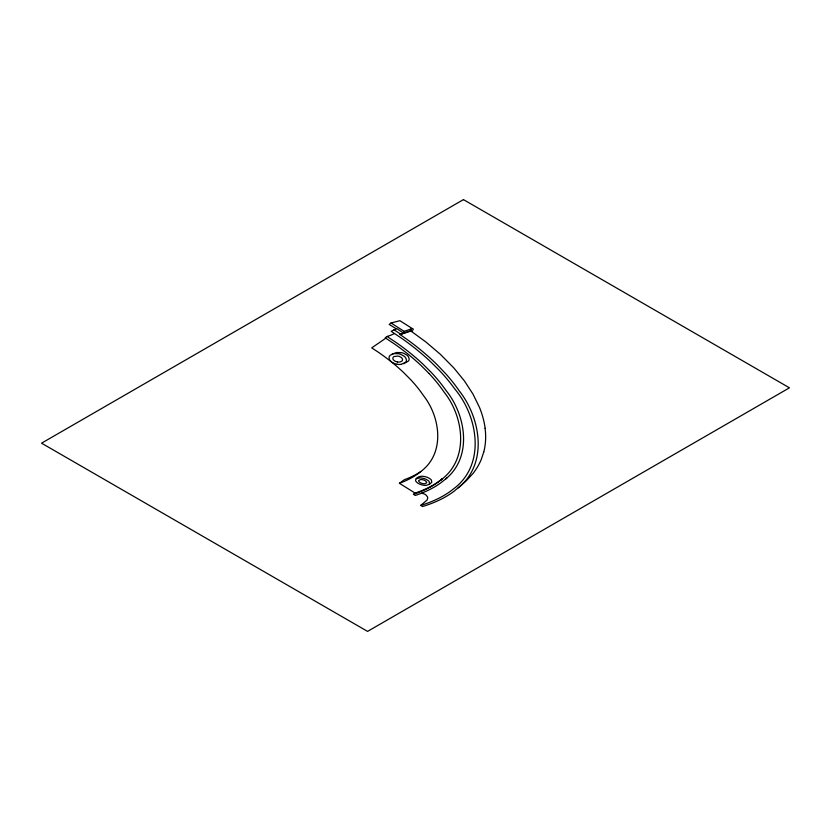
<?xml version="1.0" encoding="UTF-8"?>
<svg xmlns="http://www.w3.org/2000/svg" width="831" height="831" viewBox="0 0 831 831"><rect width="100%" height="100%" fill="white"/><g stroke="black" fill="none" stroke-linecap="round" stroke-linejoin="round"><path stroke-width="1.25" d="M483.704 452.147L481.367 459.159A134.342 77.563 0 0 1 473.14 473.327L466.191 480.869L454.464 490.934A93.986 54.264 0 0 1 422.48 506.515L420.694 505.383L427.03 500.137L427.747 497.821A10.367 5.983 0 0 0 427.383 496.689L425.971 495.037A8.684 5.017 0 0 0 423.737 493.759L421.597 493.199M412.758 330.645L412.477 330.925A4.165 2.4 0 0 1 411.979 331.299L411.625 331.507M420.839 471.52A74.489 43.004 0 0 1 404.323 479.726L399.42 483.289L415.064 493.074L413.464 494.331L415.271 495.453A86.663 50.037 0 0 0 443.941 480.36C472.984 458.681 466.451 415.604 445.935 390.341A298.506 172.339 0 0 0 430.874 372.008L423.208 364.373A330.187 190.631 0 0 0 396.771 342.954L387.121 336.493L385.231 337.791L394.912 344.283A325.638 188.003 0 0 1 421.4 365.827L429.066 373.524M458.172 487.922C488.379 463.74 480.796 418.159 459.242 390.85A327.154 188.886 0 0 0 445.8 373.836L437.885 365.484A366.533 211.614 0 0 0 406.91 339.328L400.064 334.54L411.594 330.302M413.485 494.352A85.157 49.164 0 0 0 440.7 480.11C469.453 459.304 463.989 416.985 444.014 391.993A292.844 169.077 0 0 0 429.066 373.524M445.52 479.051L447.016 477.742M440.731 480.121L442.31 478.843M429.149 484.515L431.777 482.24L431.414 480.173A9.037 5.215 0 0 0 430.24 478.947L428.453 477.846A12.694 7.334 0 0 0 425.752 476.817L423.343 476.34A6.7 3.864 0 0 0 421.816 476.246C419.385 476.246 415.708 477.628 415.521 480.37A6.149 3.553 0 0 0 415.884 481.263L416.84 482.375A11.883 6.856 0 0 0 419.52 484.037A11.676 6.741 0 0 0 422.948 485.127L425.015 485.397A5.931 3.417 0 0 0 426.293 485.387L429.585 484.109L429.108 481.481A9.183 5.298 0 0 0 428.162 480.567L426.365 479.456A12.849 7.417 0 0 0 423.644 478.417L421.234 477.939A6.845 3.947 0 0 0 420.081 477.846L416.258 478.698M412.778 328.858L399.898 320.704L391.048 322.999L389.209 324.422L396.169 328.744M403.617 333.148L396.699 328.577L391.193 331.299L401.581 338.259A364.757 210.586 0 0 1 430.084 361.236L438.404 369.411A330.686 190.922 0 0 1 454.827 389.033C478.199 416.695 485.948 464.996 453.477 488.908A92.885 53.62 0 0 1 420.725 505.414M385.823 338.175L371.737 347.867L377.44 351.617A283.35 163.593 0 0 1 403.575 372.517L410.348 379.31A254.577 146.973 0 0 1 423.519 395.649C440.378 417.1 445.291 452.905 421.255 471.187A78.156 45.123 0 0 1 417.442 474.106A73.845 42.63 0 0 1 399.431 483.299M401.041 364.404L405.725 362.202A8.445 4.872 0 0 0 406.421 360.041L405.912 358.265A13.036 7.521 0 0 0 404.219 356.281L400.677 354.297A10.647 6.149 0 0 0 398.402 353.715L393.894 353.58L390.175 355.263A7.957 4.591 0 0 0 389.064 357.403L389.251 359.013A12.496 7.219 0 0 0 390.674 361.153L391.494 361.869A12.226 7.053 0 0 0 394.735 363.604L397.239 364.279M403.586 363.76L408.437 361.049A8.424 4.861 0 0 0 409.143 358.909L408.644 357.143A12.891 7.448 0 0 0 406.972 355.169L403.44 353.196A10.543 6.087 0 0 0 401.186 352.624L396.699 352.5L392.097 354.089M400.064 334.54L410.981 331.081L425.96 342.04L440.326 354.266L453.903 368.008L464.373 380.868L472.984 394.102L479.425 407.283A235.048 135.702 0 0 1 485.138 428.287M391.048 322.999L404.126 331.351L410.753 329.118M387.121 336.493L390.975 335.132A44.916 25.938 0 0 0 394.507 333.449M410.774 329.107L411.522 328.91M397.395 361.942L396.47 361.724A6.648 3.843 0 0 1 394.071 360.477A6.69 3.864 0 0 1 392.876 358.577L392.866 358.13A4.228 2.441 0 0 1 394.019 356.53L398.049 356.073A5.91 3.407 0 0 1 399.316 356.406L401.113 357.361A7.095 4.093 0 0 1 402.391 358.95L402.526 359.605A4.591 2.649 0 0 1 401.892 361.07L400.355 361.869A4.113 2.368 0 0 1 397.405 361.932M393.707 329.554L400.677 334.155M485.096 428.287L485.439 431.642A199.856 115.384 0 0 1 485.636 436.026A178.011 102.774 0 0 1 483.746 452.147M442.289 478.833A85.572 49.403 0 0 1 415.095 493.095M401.041 364.404A7.697 4.446 0 0 1 397.239 364.269M412.934 328.972A2.067 1.195 0 0 1 413.246 329.46M404.115 331.361A2.088 1.205 0 0 1 404.635 332.078A1.517 0.873 0 0 1 404.271 332.743M426.625 482.593L425.441 483.611A2.992 1.724 0 0 1 423.945 483.725L423.187 483.652A6.336 3.656 0 0 1 420.901 482.977A6.368 3.677 0 0 1 419.094 481.751L418.876 481.44A3.085 1.776 0 0 1 418.699 480.474L420.59 479.549A3.604 2.078 0 0 1 421.836 479.591L422.958 479.799A6.939 4.01 0 0 1 425.067 480.64L425.472 480.889A5.048 2.909 0 0 1 426.345 481.731L426.625 482.593M463.438 199.606L41.55 443.183L367.562 631.394L789.45 387.817L463.438 199.606"/></g></svg>
